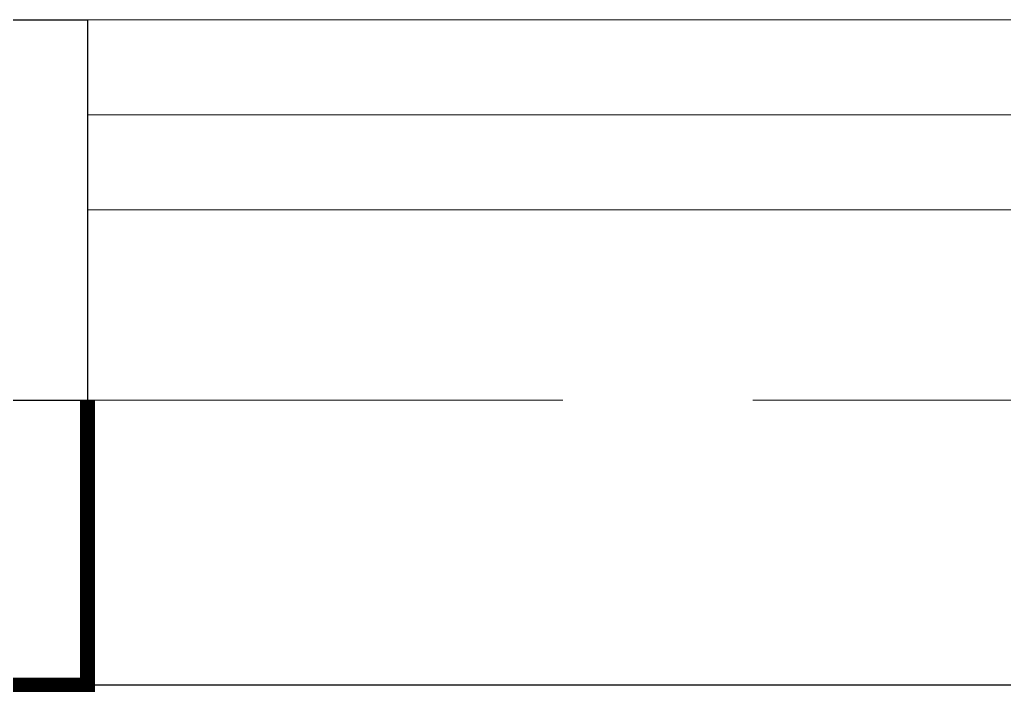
# Model space of a CAD drawing. Extents: x 3753737 to 4713801, y -857380 to 24339.
# Drawn here: x 4057528 to 4058046, y -768973 to -768623 of the extents above; entities that cross this region are included whole.
import ezdxf

# ---------------------------------------------------------------- set-up
doc = ezdxf.new("R2010")
doc.units = 0
doc.header["$LTSCALE"] = 1000
doc.header["$MEASUREMENT"] = 0
doc.linetypes.add('DASH', pattern=[0.35, 0.25, -0.1])
doc.layers.get('0').update_dxf_attribs({"linetype": 'CONTINUOUS'})
for name, color, linetype in [('!!电气', 1, 'CONTINUOUS'), ('WALL', 252, 'CONTINUOUS'), ('看线', 185, 'CONTINUOUS')]:
    doc.layers.add(name, color=color, linetype=linetype)
doc.layers.add('平面-栏杆', color=56, linetype='CONTINUOUS', lineweight=15)
doc.layers.add('平面-看线', color=252, linetype='CONTINUOUS', lineweight=15)

# ---------------------------------------------------------------- blocks, each defined once
blk = doc.blocks.new('A$C1C403CBE')
at = {"color": 252, "const_width": 8}
blk.add_lwpolyline([(16650, -100), (16650, -250), (16350, -250), (16350, -100)], dxfattribs=at)
at = {"layer": 'WALL', "color": 252}
for p, q in [((16550, 100), (16650, 100)), ((16650, 100), (16650, -100)), ((16550, -100), (16650, -100))]:
    blk.add_line(p, q, dxfattribs=at)
at = {"layer": '平面-栏杆', "color": 252}
for points in [[(16650, 50), (21300, 50)], [(16650, 0), (21300, 0)]]:
    blk.add_lwpolyline(points, dxfattribs=at)
at = {"layer": '平面-看线', "color": 252}
blk.add_lwpolyline([(16650, 100), (21300, 100)], dxfattribs=at)
at = {"layer": '平面-看线', "color": 252, "linetype": 'DASH'}
blk.add_lwpolyline([(16650, -100), (21300, -100)], dxfattribs=at)
at = {"layer": '看线', "color": 252, "ltscale": 0.5}
blk.add_lwpolyline([(21300, -250), (16650, -250)], dxfattribs=at)

msp = doc.modelspace()

# ---------------------------------------------------------------- block references
at = {"layer": '!!电气'}
msp.add_blockref('A$C1C403CBE', (4040913.44, -768722.87), dxfattribs=at)

doc.saveas('drawing.dxf')
